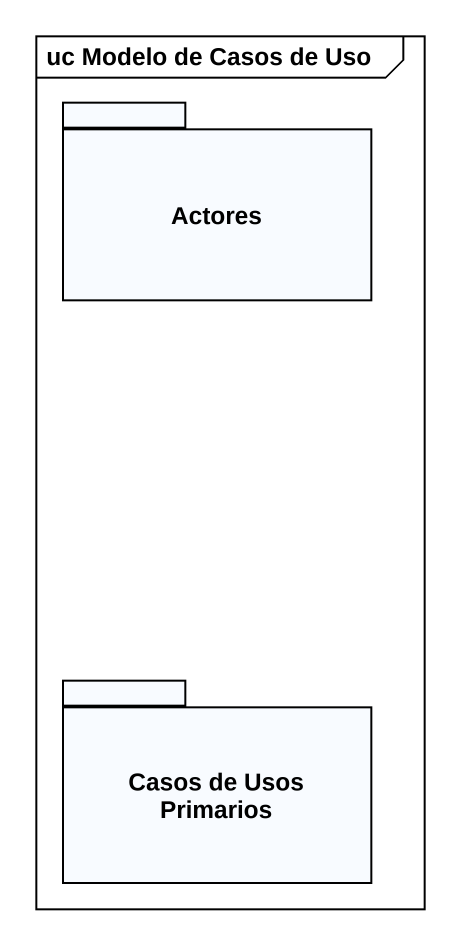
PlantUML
@startuml
mainframe uc Modelo de Casos de Uso
package Actores {
}
package "Casos de Usos Primarios" as Casos_de_Usos_Primarios {
}
@enduml
